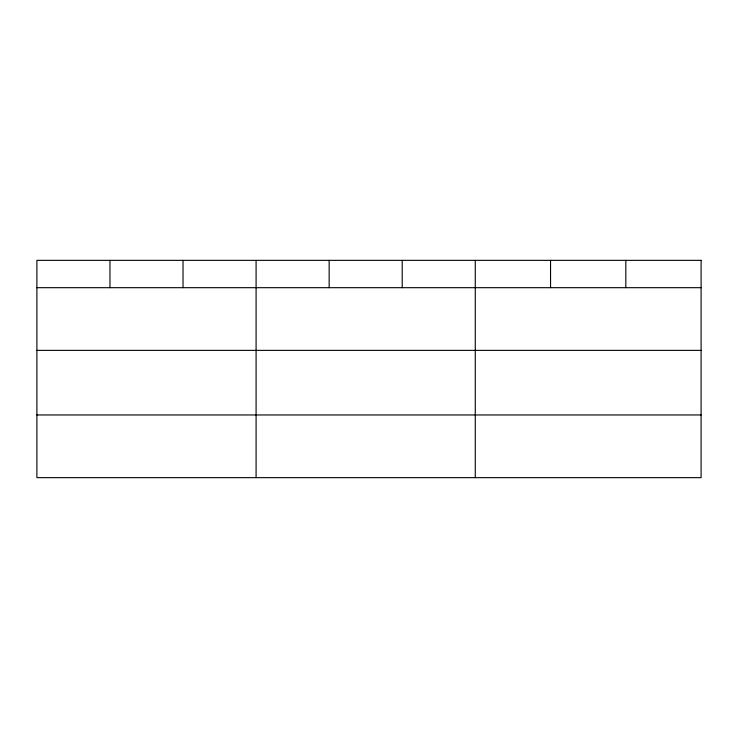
<?xml version="1.0" encoding="UTF-8"?>
<svg xmlns="http://www.w3.org/2000/svg" width="738" height="738" viewBox="0 0 738 738"><rect width="100%" height="100%" fill="white"/><g stroke="black" fill="none" stroke-linecap="round" stroke-linejoin="round"><path stroke-width="1.11" d="M36.9 287.682L701.1 287.682M36.9 350.375L701.1 350.375M36.9 414.959L701.1 414.959M625.824 260.348L625.824 287.682M550.548 260.348L550.548 287.682M475.272 260.348L475.272 477.652M402.21 260.348L402.21 287.682M329.148 260.348L329.148 287.682M256.086 260.348L256.086 477.652M183.024 260.348L183.024 287.682M109.962 260.348L109.962 287.682M701.1 260.348L36.9 260.348L36.9 477.652L701.1 477.652L701.1 260.348"/></g></svg>
